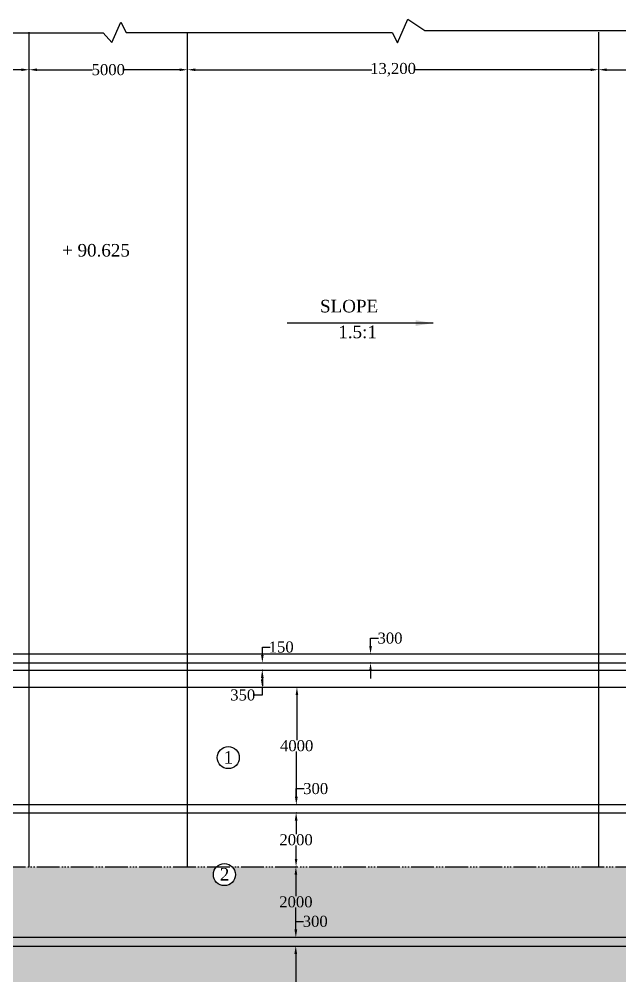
# Model space of a CAD drawing. Header units: millimetres. Extents: x 7935 to 194228, y 6997 to 116944.
# Drawn here: x 54557 to 73625, y 39617 to 70002 of the extents above; entities that cross this region are included whole.
import ezdxf

# ---------------------------------------------------------------- set-up
doc = ezdxf.new("R2010")
doc.units = ezdxf.units.MM
doc.header["$MEASUREMENT"] = 0
doc.linetypes.add('ACAD_ISO06W100', pattern=[36, 24, -3, 0, -3, 0, -3, 0, -3])
for name, color, linetype in [('DIM', 5, 'Continuous'), ('DWG.LINE', 10, 'Continuous'), ('HATCH', 2, 'Continuous'), ('TEXT', 7, 'Continuous')]:
    doc.layers.add(name, color=color, linetype=linetype)
doc.layers.add('DO LINE', color=3, linetype='Continuous', plot=False)
doc.styles.get("Standard").update_dxf_attribs({"font": 'TIMES.TTF', "height": 350})
doc.dimstyles.get("Standard").update_dxf_attribs({"dimtxt": 350, "dimasz": 250, "dimexe": 0.18, "dimexo": 0.0625, "dimgap": 0.09, "dimtad": 0, "dimtih": 1, "dimtoh": 1, "dimdec": 0, "dimzin": 0, "dimdsep": 46, "dimtxsty": 'Standard', "dimcen": 300, "dimclrd": 5, "dimclre": 5, "dimclrt": 4, "dimadec": 0, "dimazin": 0, "dimtfac": 1, "dimtdec": 0, "dimtofl": 0, "dimtmove": 0, "dimatfit": 3, "dimfxl": 5, "dimfxlon": 1, "dimtolj": 1, "dimtzin": 0, "dimarcsym": 0})

# ---------------------------------------------------------------- blocks, each defined once
blk = doc.blocks.new('*D47')
at = {"layer": 'Defpoints', "color": 0, "ltscale": 0.2}
for p in [(44361, 68456), (54872, 68456), (54872, 68395)]:
    blk.add_point(p, dxfattribs=at)
at = {"layer": 'DIM', "color": 5, "lineweight": -2, "ltscale": 0.2}
for p, q in [((44361, 68400), (44361, 68395)), ((44611, 68395), (48951, 68395)), ((54622, 68395), (50282, 68395)), ((54872, 68400), (54872, 68395))]:
    blk.add_line(p, q, dxfattribs=at)
at = {"layer": 'DIM', "color": 5, "ltscale": 0.2}
for points in [[(44611, 68436), (44611, 68353), (44361, 68395)], [(54622, 68436), (54622, 68353), (54872, 68395)]]:
    blk.add_solid(points, dxfattribs=at)
at = {"layer": 'DIM', "color": 4, "ltscale": 0.2, "insert": (49617, 68395), "char_height": 350, "attachment_point": 5}
blk.add_mtext('\\A1;10,688', dxfattribs=at)
blk = doc.blocks.new('*D48')
at = {"layer": 'Defpoints', "color": 0, "ltscale": 0.2}
for p in [(54872, 68456), (59899, 68395), (59899, 68389)]:
    blk.add_point(p, dxfattribs=at)
at = {"layer": 'DIM', "color": 5, "lineweight": -2, "ltscale": 0.2}
for p, q in [((54872, 68400), (54872, 68395)), ((55122, 68395), (56890, 68395)), ((59649, 68395), (57881, 68395)), ((59899, 68390), (59899, 68395))]:
    blk.add_line(p, q, dxfattribs=at)
at = {"layer": 'DIM', "color": 5, "ltscale": 0.2}
for points in [[(55122, 68436), (55122, 68353), (54872, 68395)], [(59649, 68436), (59649, 68353), (59899, 68395)]]:
    blk.add_solid(points, dxfattribs=at)
at = {"layer": 'DIM', "color": 4, "ltscale": 0.2, "insert": (57386, 68395), "char_height": 350, "attachment_point": 5}
blk.add_mtext('\\A1;5000', dxfattribs=at)
blk = doc.blocks.new('*D49')
at = {"layer": 'Defpoints', "color": 0, "ltscale": 0.2}
for p in [(59899, 68389), (72953, 68395), (72953, 68254)]:
    blk.add_point(p, dxfattribs=at)
at = {"layer": 'DIM', "color": 5, "lineweight": -2, "ltscale": 0.2}
for p, q in [((59899, 68390), (59899, 68395)), ((60149, 68395), (65755, 68395)), ((72703, 68395), (67097, 68395)), ((72953, 68390), (72953, 68395))]:
    blk.add_line(p, q, dxfattribs=at)
at = {"layer": 'DIM', "color": 5, "ltscale": 0.2}
for points in [[(60149, 68436), (60149, 68353), (59899, 68395)], [(72703, 68436), (72703, 68353), (72953, 68395)]]:
    blk.add_solid(points, dxfattribs=at)
at = {"layer": 'DIM', "color": 4, "ltscale": 0.2, "insert": (66426, 68395), "char_height": 350, "attachment_point": 5}
blk.add_mtext('\\A1;13,200', dxfattribs=at)
blk = doc.blocks.new('*D50')
at = {"layer": 'Defpoints', "color": 0, "ltscale": 0.2}
for p in [(87208, 68395), (72953, 68254), (87208, 68355)]:
    blk.add_point(p, dxfattribs=at)
at = {"layer": 'DIM', "color": 5, "lineweight": -2, "ltscale": 0.2}
for p, q in [((72953, 68390), (72953, 68395)), ((73203, 68395), (79409, 68395)), ((86958, 68395), (80751, 68395)), ((87208, 68390), (87208, 68395))]:
    blk.add_line(p, q, dxfattribs=at)
at = {"layer": 'DIM', "color": 5, "ltscale": 0.2}
for points in [[(73203, 68436), (73203, 68353), (72953, 68395)], [(86958, 68436), (86958, 68353), (87208, 68395)]]:
    blk.add_solid(points, dxfattribs=at)
at = {"layer": 'DIM', "color": 4, "ltscale": 0.2, "insert": (80080, 68395), "char_height": 350, "attachment_point": 5}
blk.add_mtext('\\A1;14,100', dxfattribs=at)
blk = doc.blocks.new('*D57')
at = {"layer": 'Defpoints', "color": 0, "ltscale": 0.2}
for p in [(63317, 40565), (63337, 40565), (63307, 36639)]:
    blk.add_point(p, dxfattribs=at)
at = {"layer": 'DIM', "color": 5, "lineweight": -2, "ltscale": 0.2}
for p, q in [((63332, 40565), (63337, 40565)), ((63337, 40315), (63337, 38780)), ((63337, 36889), (63337, 38424)), ((63332, 36639), (63337, 36639))]:
    blk.add_line(p, q, dxfattribs=at)
at = {"layer": 'DIM', "color": 5, "ltscale": 0.2}
for points in [[(63295, 40315), (63379, 40315), (63337, 40565)], [(63295, 36889), (63379, 36889), (63337, 36639)]]:
    blk.add_solid(points, dxfattribs=at)
at = {"layer": 'DIM', "color": 4, "ltscale": 0.2, "insert": (63337, 38602), "char_height": 350, "attachment_point": 5}
blk.add_mtext('\\A1;4000', dxfattribs=at)
blk = doc.blocks.new('*D58')
at = {"layer": 'Defpoints', "color": 0, "ltscale": 0.2}
for p in [(63337, 40847), (64022, 40847), (64022, 40565)]:
    blk.add_point(p, dxfattribs=at)
at = {"layer": 'DIM', "color": 5, "lineweight": -2, "ltscale": 0.2}
for p, q in [((63337, 41097), (63337, 41347)), ((63337, 41347), (63587, 41347)), ((63342, 40847), (63337, 40847)), ((63342, 40565), (63337, 40565)), ((63337, 40315), (63337, 40065))]:
    blk.add_line(p, q, dxfattribs=at)
at = {"layer": 'DIM', "color": 5, "ltscale": 0.2}
for points in [[(63295, 41097), (63379, 41097), (63337, 40847)], [(63295, 40315), (63379, 40315), (63337, 40565)]]:
    blk.add_solid(points, dxfattribs=at)
at = {"layer": 'DIM', "color": 4, "ltscale": 0.2, "insert": (63955, 41347), "char_height": 350, "attachment_point": 5}
blk.add_mtext('\\A1;300', dxfattribs=at)
blk = doc.blocks.new('*D59')
at = {"layer": 'Defpoints', "color": 0, "ltscale": 0.2}
for p in [(63342, 43083), (63415, 43083), (63342, 40847)]:
    blk.add_point(p, dxfattribs=at)
at = {"layer": 'DIM', "color": 5, "lineweight": -2, "ltscale": 0.2}
for p, q in [((63347, 43083), (63342, 43083)), ((63342, 42833), (63342, 42143)), ((63342, 41097), (63342, 41787)), ((63342, 40847), (63342, 40847))]:
    blk.add_line(p, q, dxfattribs=at)
at = {"layer": 'DIM', "color": 5, "ltscale": 0.2}
for points in [[(63300, 42833), (63384, 42833), (63342, 43083)], [(63300, 41097), (63384, 41097), (63342, 40847)]]:
    blk.add_solid(points, dxfattribs=at)
at = {"layer": 'DIM', "color": 4, "ltscale": 0.2, "insert": (63342, 41965), "char_height": 350, "attachment_point": 5}
blk.add_mtext('\\A1;2000', dxfattribs=at)
blk = doc.blocks.new('*D60')
at = {"layer": 'Defpoints', "color": 0, "ltscale": 0.2}
for p in [(63347, 44792), (63497, 44792), (63347, 43083)]:
    blk.add_point(p, dxfattribs=at)
at = {"layer": 'DIM', "color": 5, "lineweight": -2, "ltscale": 0.2}
for p, q in [((63352, 44792), (63347, 44792)), ((63347, 44542), (63347, 44116)), ((63347, 43333), (63347, 43759)), ((63347, 43083), (63347, 43083))]:
    blk.add_line(p, q, dxfattribs=at)
at = {"layer": 'DIM', "color": 5, "ltscale": 0.2}
for points in [[(63305, 44542), (63389, 44542), (63347, 44792)], [(63305, 43333), (63389, 43333), (63347, 43083)]]:
    blk.add_solid(points, dxfattribs=at)
at = {"layer": 'DIM', "color": 4, "ltscale": 0.2, "insert": (63347, 43937), "char_height": 350, "attachment_point": 5}
blk.add_mtext('\\A1;2000', dxfattribs=at)
blk = doc.blocks.new('*D61')
at = {"layer": 'Defpoints', "color": 0, "ltscale": 0.2}
for p in [(63352, 45062), (63567, 45062), (63567, 44792)]:
    blk.add_point(p, dxfattribs=at)
at = {"layer": 'DIM', "color": 5, "lineweight": -2, "ltscale": 0.2}
for p, q in [((63352, 45312), (63352, 45562)), ((63352, 45562), (63602, 45562)), ((63357, 45062), (63352, 45062)), ((63357, 44792), (63352, 44792)), ((63352, 44542), (63352, 44292))]:
    blk.add_line(p, q, dxfattribs=at)
at = {"layer": 'DIM', "color": 5, "ltscale": 0.2}
for points in [[(63310, 45312), (63394, 45312), (63352, 45062)], [(63310, 44542), (63394, 44542), (63352, 44792)]]:
    blk.add_solid(points, dxfattribs=at)
at = {"layer": 'DIM', "color": 4, "ltscale": 0.2, "insert": (63970, 45562), "char_height": 350, "attachment_point": 5}
blk.add_mtext('\\A1;300', dxfattribs=at)
blk = doc.blocks.new('*D62')
at = {"layer": 'Defpoints', "color": 0, "ltscale": 0.2}
for p in [(63375, 48786), (63375, 48786), (63357, 45062)]:
    blk.add_point(p, dxfattribs=at)
at = {"layer": 'DIM', "color": 5, "lineweight": -2, "ltscale": 0.2}
for p, q in [((63375, 48786), (63375, 48786)), ((63374, 48536), (63367, 47102)), ((63358, 45312), (63365, 46746)), ((63357, 45062), (63357, 45062))]:
    blk.add_line(p, q, dxfattribs=at)
at = {"layer": 'DIM', "color": 5, "ltscale": 0.2}
for points in [[(63332, 48537), (63416, 48536), (63375, 48786)], [(63317, 45312), (63400, 45312), (63357, 45062)]]:
    blk.add_solid(points, dxfattribs=at)
at = {"layer": 'DIM', "color": 4, "ltscale": 0.2, "insert": (63366, 46924), "char_height": 350, "attachment_point": 5}
blk.add_mtext('\\A1;4000', dxfattribs=at)
blk = doc.blocks.new('*D63')
at = {"layer": 'Defpoints', "color": 0, "ltscale": 0.2}
for p in [(62384, 49324), (62272, 48786), (62384, 48786)]:
    blk.add_point(p, dxfattribs=at)
at = {"layer": 'DIM', "color": 5, "lineweight": -2, "ltscale": 0.2}
for p, q in [((62277, 49324), (62272, 49324)), ((62272, 49074), (62272, 49036)), ((62277, 48786), (62272, 48786)), ((62272, 48786), (62272, 48536)), ((62272, 48536), (62022, 48536))]:
    blk.add_line(p, q, dxfattribs=at)
at = {"layer": 'DIM', "color": 5, "ltscale": 0.2}
for points in [[(62231, 49074), (62314, 49074), (62272, 49324)], [(62231, 49036), (62314, 49036), (62272, 48786)]]:
    blk.add_solid(points, dxfattribs=at)
at = {"layer": 'DIM', "color": 4, "ltscale": 0.2, "insert": (61654, 48536), "char_height": 350, "attachment_point": 5}
blk.add_mtext('\\A1;350', dxfattribs=at)
blk = doc.blocks.new('*D64')
at = {"layer": 'Defpoints', "color": 0, "ltscale": 0.2}
for p in [(62277, 49559), (63000, 49559), (63000, 49324)]:
    blk.add_point(p, dxfattribs=at)
at = {"layer": 'DIM', "color": 5, "lineweight": -2, "ltscale": 0.2}
for p, q in [((62277, 49809), (62277, 50059)), ((62277, 50059), (62527, 50059)), ((62282, 49559), (62277, 49559)), ((62282, 49324), (62277, 49324)), ((62277, 49074), (62277, 48824))]:
    blk.add_line(p, q, dxfattribs=at)
at = {"layer": 'DIM', "color": 5, "ltscale": 0.2}
for points in [[(62236, 49809), (62319, 49809), (62277, 49559)], [(62236, 49074), (62319, 49074), (62277, 49324)]]:
    blk.add_solid(points, dxfattribs=at)
at = {"layer": 'DIM', "color": 4, "ltscale": 0.2, "insert": (62875, 50059), "char_height": 350, "attachment_point": 5}
blk.add_mtext('\\A1;150', dxfattribs=at)
blk = doc.blocks.new('*D65')
at = {"layer": 'Defpoints', "color": 0, "ltscale": 0.2}
for p in [(65711, 49842), (65731, 49842), (65731, 49559)]:
    blk.add_point(p, dxfattribs=at)
at = {"layer": 'DIM', "color": 5, "lineweight": -2, "ltscale": 0.2}
for p, q in [((65711, 50092), (65711, 50342)), ((65711, 50342), (65961, 50342)), ((65716, 49842), (65711, 49842)), ((65716, 49559), (65711, 49559)), ((65711, 49309), (65711, 49059))]:
    blk.add_line(p, q, dxfattribs=at)
at = {"layer": 'DIM', "color": 5, "ltscale": 0.2}
for points in [[(65669, 50092), (65753, 50092), (65711, 49842)], [(65669, 49309), (65753, 49309), (65711, 49559)]]:
    blk.add_solid(points, dxfattribs=at)
at = {"layer": 'DIM', "color": 4, "ltscale": 0.2, "insert": (66329, 50342), "char_height": 350, "attachment_point": 5}
blk.add_mtext('\\A1;300', dxfattribs=at)

msp = doc.modelspace()

# ---------------------------------------------------------------- hatches: boundary and pattern name
at = {"layer": 'HATCH', "ltscale": 0.2}
h = msp.add_hatch(dxfattribs=at)
h.set_pattern_fill('AR-CONC', color=256, scale=300, style=0)
h.paths.add_polyline_path([(80089.2, 43082.6), (61318.5, 43082.6, -0.1999171), (61422.1, 42833.9, -1), (60721.2, 42833.9, -0.1999171), (60824.8, 43082.6), (48399, 43082.6), (48399, 40846.8), (80089.2, 40846.8)])
h.paths.add_polyline_path([(80089.2, 40846.8), (48399, 40846.8), (48399, 40564.8), (80089.2, 40564.8)])
h.paths.add_polyline_path([(80089.2, 40564.8), (48399, 40564.8), (48399, 36639.1), (80089.2, 36639.1)])
h.paths.add_polyline_path([(61473.1, 38559.2, -1), (60772.3, 38559.2, -1)], flags=16)
h.paths.add_polyline_path([(80089.2, 36639.1), (48399, 36639.1), (48399, 36365.9), (80089.2, 36365.9)])
h.paths.add_polyline_path([(80089.2, 36365.9), (48399, 36365.9), (48399, 36198.7), (48440.9, 36116.6), (80089.2, 36116.6)])
h.paths.add_polyline_path([(80089.2, 36116.6), (48440.9, 36116.6), (48592.5, 35819.7), (80089.2, 35819.7)])
h.paths.add_polyline_path([(80089.2, 43082.6), (80089.2, 40846.8), (100192.9, 40846.8), (100192.9, 43082.6)])
h.paths.add_polyline_path([(107543.6, 40846.8), (80089.2, 40846.8), (80089.2, 40564.8), (107543.6, 40564.8)])
h.paths.add_polyline_path([(107543.6, 40564.8), (80089.2, 40564.8), (80089.2, 36639.1), (107543.6, 36639.1)])
h.paths.add_polyline_path([(107553.6, 36639.1), (80089.2, 36639.1), (80089.2, 36365.9), (107553.6, 36365.9)])
h.paths.add_polyline_path([(107676.2, 36365.9), (80089.2, 36365.9), (80089.2, 36116.6), (107586.9, 36116.6)])
h.paths.add_polyline_path([(107586.9, 36116.6), (80089.2, 36116.6), (80089.2, 35819.7), (107480.6, 35819.7)])
h.paths.add_polyline_path([(63499.7, 41612.3), (64410.6, 41612.3), (64410.6, 41081.3), (63499.7, 41081.3)], flags=24)
h.paths.add_polyline_path([(62752.6, 42230.3), (63931.7, 42230.3), (63931.7, 41699.2), (62752.6, 41699.2)], flags=24)
h.paths.add_polyline_path([(64291.7, 37404.6), (65202.5, 37404.6), (65202.5, 36873.5), (64291.7, 36873.5)], flags=24)
h.paths.add_polyline_path([(62745.9, 38867.5), (63928, 38867.5), (63928, 38336.4), (62745.9, 38336.4)], flags=24)
h.paths.add_polyline_path([(60875.7, 38260.1), (61374, 38260.1), (61374, 38869.2), (60875.7, 38869.2)], flags=24)

# ---------------------------------------------------------------- linework, layer by layer
at = {"layer": 'DO LINE', "ltscale": 0.2}
for points in [[(48399, 49841.7), (107876.9, 49841.7)], [(48399, 49559.1), (107876.9, 49559.1)], [(48399, 49323.6), (107876.9, 49323.6)], [(48399, 48786.4), (107876.9, 48786.4)], [(48399, 45062.2), (107607.4, 45062.2)], [(48399, 44792.1), (107607.4, 44792.1)]]:
    msp.add_lwpolyline(points, dxfattribs=at)
at = {"layer": 'DO LINE', "linetype": 'ACAD_ISO06W100', "ltscale": 30}
msp.add_lwpolyline([(10829.3, 43082.6), (149818.5, 43082.6)], dxfattribs=at)
at = {"layer": 'DWG.LINE', "ltscale": 0.2}
for points in [[(44361.3, 69573), (49563.8, 69573), (49839.2, 69309), (50025.2, 69940.8), (50285.7, 69569.1), (57222.5, 69569.1), (57495.4, 69259.2), (57780.7, 69903.5), (57954.3, 69581.3), (66394.7, 69581.3), (66568.3, 69246.4), (66890.8, 70002.1), (67436.5, 69642.8), (79934, 69642.8)], [(54872.3, 43082.6), (54872.3, 69587)], [(59899.3, 43082.6), (59899.3, 69587)], [(72952.9, 43082.6), (72952.9, 69587)], [(48399, 40846.8), (107607.4, 40846.8)], [(48399, 40564.8), (107607.4, 40564.8)]]:
    msp.add_lwpolyline(points, dxfattribs=at)
for centre in [(61193.9, 46548.2), (61071.7, 42833.9)]:
    msp.add_circle(centre, 350.4, dxfattribs=at)

# ---------------------------------------------------------------- texts
at = {"layer": 'TEXT', "ltscale": 0.2}
for s, p in [('+ 90.625', (55918, 62461.6)), ('SLOPE', (64106.7, 60687.8)), ('1.5:1', (64687.3, 59869)), ('1', (61048.3, 46357.6)), ('2', (60926.1, 42643.3))]:
    msp.add_text(s, height=400, dxfattribs=at).set_placement(p)

# ---------------------------------------------------------------- dimensions: what is measured, and where the dimension line sits
at = {"layer": 'DIM', "ltscale": 0.2}
dim = msp.add_linear_dim(base=(54872.3, 68394.8), p1=(44361.3, 68455.6), p2=(54872.3, 68455.6), text='10,688', dimstyle='Standard', dxfattribs=at)
dim.commit()
dim.dimension.update_dxf_attribs({"geometry": '*D47', "text_midpoint": (49616.8, 68394.8)})
for base, p1, p2, text, picture, middle in [((59899.3, 68394.8), (54872.3, 68455.6), (59899.3, 68388.8), '5000', '*D48', (57385.8, 68394.8)), ((72952.9, 68394.8), (59899.3, 68388.8), (72952.9, 68254.1), '13,200', '*D49', (66426.1, 68394.8)), ((87207.7, 68394.8), (72952.9, 68254.1), (87207.7, 68354.8), '14,100', '*D50', (80080.3, 68394.8))]:
    dim = msp.add_linear_dim(base=base, p1=p1, p2=p2, text=text, dimstyle='Standard', override={"dimtmove": 1}, dxfattribs=at)
    dim.commit()
    dim.dimension.update_dxf_attribs({"geometry": picture, "text_midpoint": middle})
for base, p1, p2, text, picture, middle in [((65711, 49841.7), (65731.2, 49559.1), (65731.2, 49841.7), '300', '*D65', (66329, 50341.7)), ((62277.3, 49559.1), (63000.5, 49323.6), (63000.5, 49559.1), '150', '*D64', (62875.5, 50059.1)), ((62272.3, 48786.4), (62383.5, 49323.6), (62383.5, 48786.4), '350', '*D63', (61654.3, 48536.4)), ((63352.1, 45062.2), (63567.4, 44792.1), (63567.4, 45062.2), '300', '*D61', (63970.2, 45562.2)), ((63347.1, 44792.1), (63347.1, 43082.6), (63496.6, 44792.1), '2000', '*D60', (63347.1, 43937.4)), ((63342.1, 43082.6), (63342.1, 40846.8), (63415.4, 43082.6), '2000', '*D59', (63342.1, 41964.7)), ((63337.1, 40846.8), (64022.2, 40564.8), (64022.2, 40846.8), '300', '*D58', (63955.2, 41346.8)), ((63337, 40564.8), (63306.5, 36639.1), (63316.7, 40564.8), '4000', '*D57', (63337, 38601.9))]:
    dim = msp.add_linear_dim(base=base, p1=p1, p2=p2, angle=90, text=text, dimstyle='Standard', dxfattribs=at)
    dim.commit()
    dim.dimension.update_dxf_attribs({"geometry": picture, "text_midpoint": middle})
dim = msp.add_aligned_dim(p1=(63357.1, 45062.2), p2=(63375.2, 48786.4), distance=0, text='4000', dimstyle='Standard', dxfattribs=at)
dim.commit()
dim.dimension.update_dxf_attribs({"geometry": '*D62', "text_midpoint": (63366.2, 46924.3)})

# ---------------------------------------------------------------- leaders
msp.add_leader([(67697.3, 60348.7), (63067, 60348.7)], dimstyle='Standard', override={"dimasz": 550, "dimgap": 0.09, "dimtad": 0}, dxfattribs=at)

doc.saveas('drawing.dxf')
